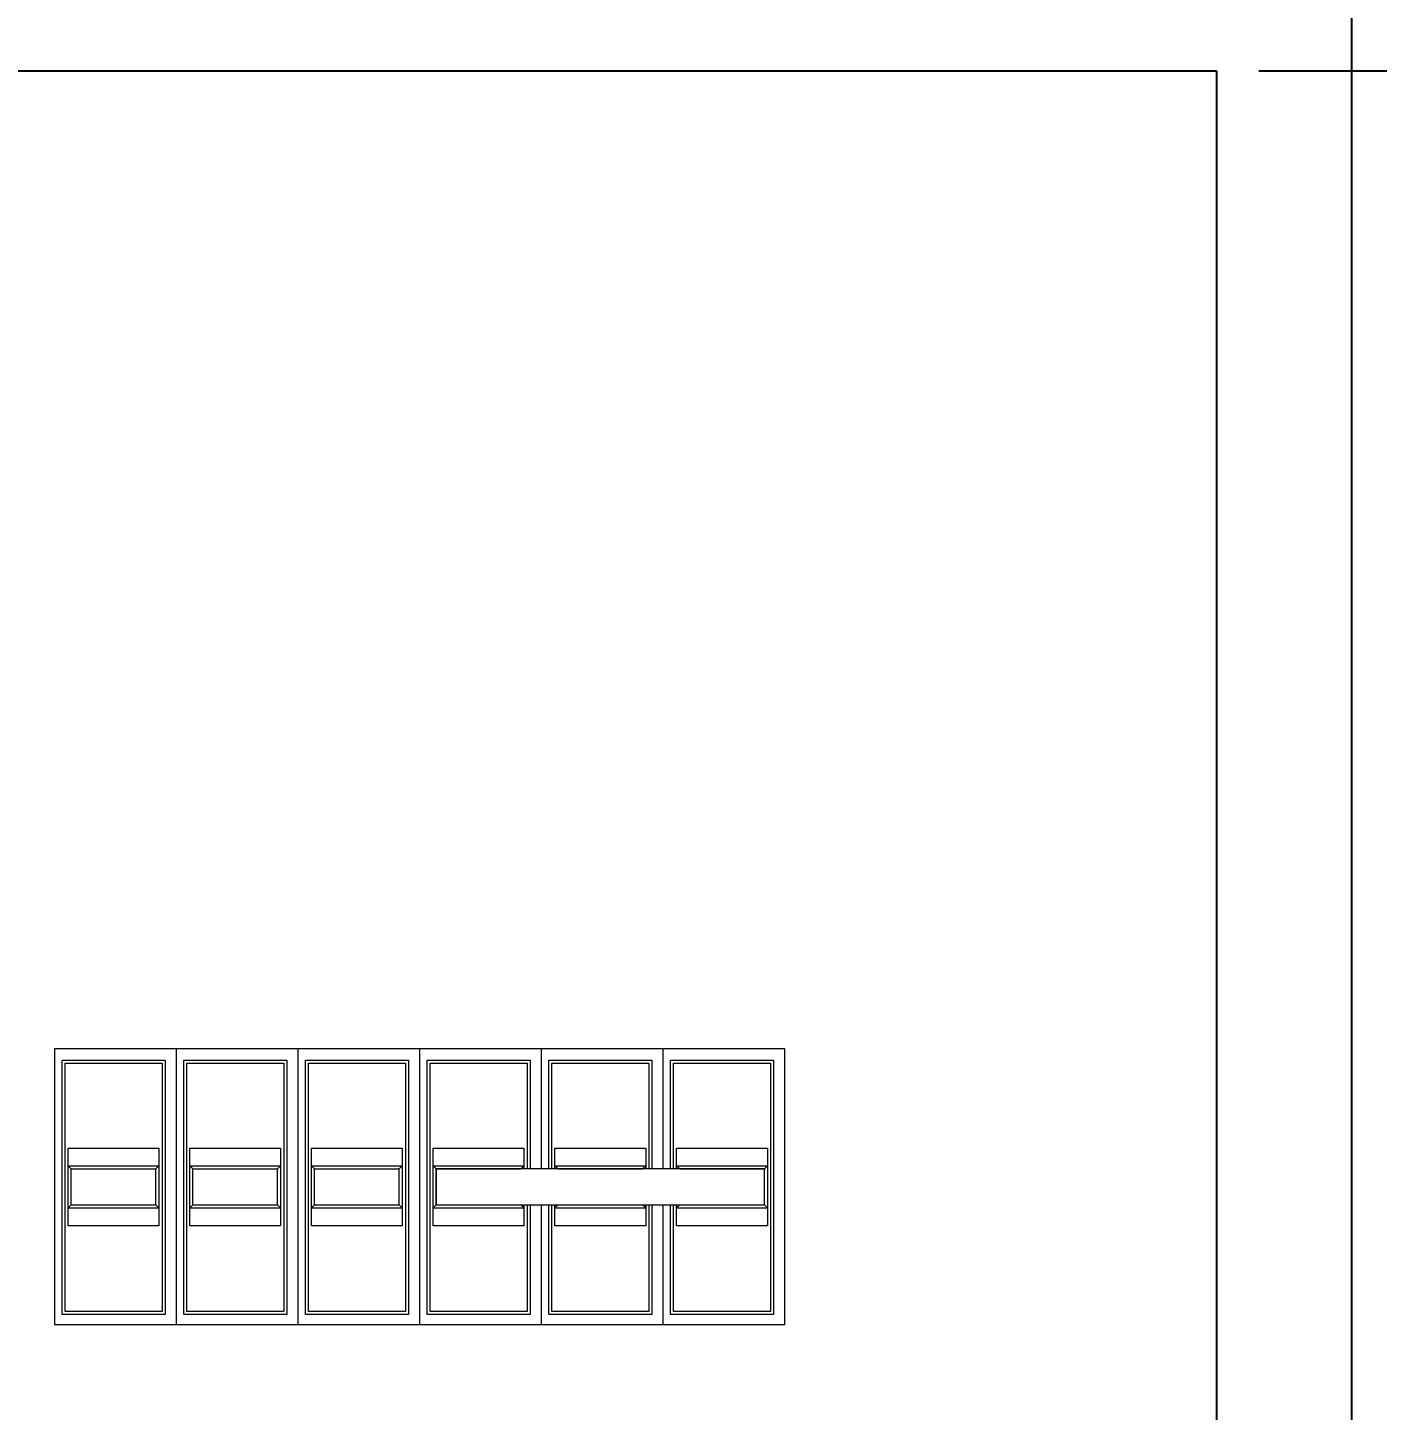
# Model space of a CAD drawing. Header units: millimetres. Extents: x 2046 to 14753, y 2361 to 29276.
# Drawn here: x 10229 to 10248.96, y 3720.82 to 3741.27 of the extents above; entities that cross this region are included whole.
import ezdxf

# ---------------------------------------------------------------- set-up
doc = ezdxf.new("R2010")
doc.units = ezdxf.units.MM
doc.layers.add('HAT', color=3, linetype='Continuous')
doc.styles.get("Standard").update_dxf_attribs({"font": 'arial.ttf'})
doc.dimstyles.new('ISO-25', dxfattribs={"dimtxt": 2.5, "dimasz": 2.5, "dimexe": 1.25, "dimexo": 0.625, "dimtad": 1, "dimtxsty": 'Standard', "dimcen": 2.5, "dimadec": 0, "dimazin": 0, "dimtfac": 1, "dimtmove": 0, "dimatfit": 3, "dimfxl": 1, "dimarcsym": 0})

# ---------------------------------------------------------------- blocks, each defined once
blk = doc.blocks.new('*D236')
at = {"layer": 'Defpoints', "color": 0, "transparency": 16777216}
for p in [(10246.579, 3740.629), (10246.579, 3700.629), (10258.938, 3700.629)]:
    blk.add_point(p, dxfattribs=at)
at = {"layer": 'HAT', "color": 0, "lineweight": -2, "transparency": 16777216}
for p, q in [((10247.204, 3740.629), (10260.188, 3740.629)), ((10258.938, 3738.129), (10258.938, 3703.129)), ((10247.204, 3700.629), (10260.188, 3700.629))]:
    blk.add_line(p, q, dxfattribs=at)
at = {"layer": 'HAT', "color": 0, "transparency": 16777216}
for points in [[(10258.522, 3738.129), (10259.355, 3738.129), (10258.938, 3740.629)], [(10258.522, 3703.129), (10259.355, 3703.129), (10258.938, 3700.629)]]:
    blk.add_solid(points, dxfattribs=at)
at = {"layer": 'HAT', "transparency": 16777216, "insert": (10256.271, 3720.629), "char_height": 4, "attachment_point": 5, "rotation": 90, "bg_fill": 3, "box_fill_scale": 1.1, "bg_fill_color": 256, "bg_fill_true_color": 13158600, "bg_fill_transparency": 0}
blk.add_mtext('40', dxfattribs=at)

msp = doc.modelspace()

# ---------------------------------------------------------------- linework, layer by layer
at = {"lineweight": 9}
for p, q in [((10229.393, 3726.174), (10231.193, 3726.174)), ((10229.393, 3726.174), (10229.393, 3722.083)), ((10231.193, 3726.174), (10232.993, 3726.174)), ((10231.193, 3726.174), (10231.193, 3722.083)), ((10231.193, 3726.174), (10231.193, 3722.083)), ((10231.193, 3726.174), (10231.193, 3722.083)), ((10232.993, 3726.174), (10234.793, 3726.174)), ((10232.993, 3726.174), (10232.993, 3722.083)), ((10232.993, 3726.174), (10232.993, 3722.083)), ((10232.993, 3726.174), (10232.993, 3722.083)), ((10234.793, 3726.174), (10236.593, 3726.174)), ((10234.793, 3726.174), (10234.793, 3722.083)), ((10234.793, 3726.174), (10234.793, 3722.083)), ((10234.793, 3726.174), (10234.793, 3722.083)), ((10236.593, 3726.174), (10236.593, 3724.39)), ((10236.593, 3726.174), (10236.593, 3724.39)), ((10236.593, 3726.174), (10238.393, 3726.174)), ((10236.593, 3726.174), (10236.593, 3724.39)), ((10238.393, 3726.174), (10238.393, 3724.39)), ((10238.393, 3726.174), (10238.393, 3724.39)), ((10238.393, 3726.174), (10240.193, 3726.174)), ((10238.393, 3726.174), (10238.393, 3724.39)), ((10240.193, 3726.174), (10240.193, 3722.083)), ((10240.193, 3726.174), (10240.193, 3722.083)), ((10229.505, 3722.237), (10229.505, 3726)), ((10229.505, 3726), (10231.029, 3726)), ((10229.55, 3722.282), (10229.55, 3725.955)), ((10229.55, 3725.955), (10230.984, 3725.955)), ((10230.984, 3725.955), (10230.984, 3722.282)), ((10231.029, 3726), (10231.029, 3722.237)), ((10231.305, 3722.237), (10231.305, 3726)), ((10231.305, 3726), (10232.829, 3726)), ((10231.35, 3722.282), (10231.35, 3725.955)), ((10231.35, 3725.955), (10232.784, 3725.955)), ((10232.784, 3725.955), (10232.784, 3722.282)), ((10232.829, 3726), (10232.829, 3722.237)), ((10233.105, 3722.237), (10233.105, 3726)), ((10233.105, 3726), (10234.629, 3726)), ((10233.15, 3722.282), (10233.15, 3725.955)), ((10233.15, 3725.955), (10234.584, 3725.955)), ((10234.584, 3725.955), (10234.584, 3722.282)), ((10234.629, 3726), (10234.629, 3722.237)), ((10234.905, 3722.237), (10234.905, 3726)), ((10234.905, 3726), (10236.429, 3726)), ((10234.95, 3722.282), (10234.95, 3725.955)), ((10234.95, 3725.955), (10236.384, 3725.955)), ((10236.384, 3725.955), (10236.384, 3724.39)), ((10236.429, 3726), (10236.429, 3724.39)), ((10236.705, 3724.39), (10236.705, 3726)), ((10236.705, 3726), (10238.229, 3726)), ((10236.75, 3724.39), (10236.75, 3725.955)), ((10236.75, 3725.955), (10238.184, 3725.955)), ((10238.184, 3725.955), (10238.184, 3724.39)), ((10238.229, 3726), (10238.229, 3724.39)), ((10238.505, 3724.39), (10238.505, 3726)), ((10238.505, 3726), (10240.029, 3726)), ((10238.55, 3724.39), (10238.55, 3725.955)), ((10238.55, 3725.955), (10239.984, 3725.955)), ((10239.984, 3725.955), (10239.984, 3722.282)), ((10240.029, 3726), (10240.029, 3722.237)), ((10229.595, 3723.551), (10229.595, 3724.697)), ((10229.595, 3724.697), (10230.938, 3724.697)), ((10230.938, 3724.697), (10230.938, 3723.551)), ((10231.395, 3723.551), (10231.395, 3724.697)), ((10231.395, 3724.697), (10232.738, 3724.697)), ((10232.738, 3724.697), (10232.738, 3723.551)), ((10233.195, 3723.551), (10233.195, 3724.697)), ((10233.195, 3724.697), (10234.538, 3724.697)), ((10234.538, 3724.697), (10234.538, 3723.551)), ((10234.995, 3723.551), (10234.995, 3724.697)), ((10234.995, 3724.697), (10236.338, 3724.697)), ((10236.338, 3724.697), (10236.338, 3724.39)), ((10236.795, 3724.697), (10238.138, 3724.697)), ((10236.795, 3724.39), (10236.795, 3724.697)), ((10238.138, 3724.697), (10238.138, 3724.39)), ((10238.595, 3724.39), (10238.595, 3724.697)), ((10238.595, 3724.697), (10239.938, 3724.697)), ((10239.938, 3724.697), (10239.938, 3723.551)), ((10229.595, 3724.435), (10230.938, 3724.435)), ((10229.641, 3724.39), (10229.595, 3724.435)), ((10229.641, 3724.39), (10230.893, 3724.39)), ((10229.641, 3723.858), (10229.641, 3724.39)), ((10230.893, 3724.39), (10230.938, 3724.435)), ((10230.893, 3723.858), (10230.893, 3724.39)), ((10231.395, 3724.435), (10232.738, 3724.435)), ((10231.441, 3724.39), (10231.395, 3724.435)), ((10231.441, 3724.39), (10232.693, 3724.39)), ((10231.441, 3723.858), (10231.441, 3724.39)), ((10232.693, 3724.39), (10232.738, 3724.435)), ((10232.693, 3723.858), (10232.693, 3724.39)), ((10233.195, 3724.435), (10234.538, 3724.435)), ((10233.241, 3724.39), (10233.195, 3724.435)), ((10233.241, 3724.39), (10234.493, 3724.39)), ((10233.241, 3723.858), (10233.241, 3724.39)), ((10234.493, 3724.39), (10234.538, 3724.435)), ((10234.493, 3723.858), (10234.493, 3724.39)), ((10234.995, 3724.435), (10236.338, 3724.435)), ((10235.041, 3724.39), (10234.995, 3724.435)), ((10235.041, 3724.39), (10236.293, 3724.39)), ((10235.041, 3723.858), (10235.041, 3724.39)), ((10236.293, 3724.39), (10236.338, 3724.435)), ((10236.795, 3724.435), (10238.138, 3724.435)), ((10236.841, 3724.39), (10236.795, 3724.435)), ((10236.841, 3724.39), (10238.093, 3724.39)), ((10238.093, 3724.39), (10238.138, 3724.435)), ((10238.595, 3724.435), (10239.938, 3724.435)), ((10238.641, 3724.39), (10238.595, 3724.435)), ((10238.641, 3724.39), (10239.893, 3724.39)), ((10239.893, 3724.39), (10239.938, 3724.435)), ((10239.893, 3723.858), (10239.893, 3724.39)), ((10229.641, 3723.858), (10229.595, 3723.813)), ((10229.595, 3723.813), (10230.938, 3723.813)), ((10229.641, 3723.858), (10230.893, 3723.858)), ((10230.893, 3723.858), (10230.938, 3723.813)), ((10231.441, 3723.858), (10231.395, 3723.813)), ((10231.395, 3723.813), (10232.738, 3723.813)), ((10231.441, 3723.858), (10232.693, 3723.858)), ((10232.693, 3723.858), (10232.738, 3723.813)), ((10233.241, 3723.858), (10233.195, 3723.813)), ((10233.195, 3723.813), (10234.538, 3723.813)), ((10233.241, 3723.858), (10234.493, 3723.858)), ((10234.493, 3723.858), (10234.538, 3723.813)), ((10235.041, 3723.858), (10234.995, 3723.813)), ((10234.995, 3723.813), (10236.338, 3723.813)), ((10235.041, 3723.858), (10236.293, 3723.858)), ((10236.293, 3723.858), (10236.338, 3723.813)), ((10236.338, 3723.858), (10236.338, 3723.551)), ((10236.384, 3723.858), (10236.384, 3722.282)), ((10236.429, 3723.858), (10236.429, 3722.237)), ((10236.593, 3723.858), (10236.593, 3722.083)), ((10236.593, 3723.858), (10236.593, 3722.083)), ((10236.593, 3723.858), (10236.593, 3722.083)), ((10236.705, 3722.237), (10236.705, 3723.858)), ((10236.75, 3722.282), (10236.75, 3723.858)), ((10236.795, 3723.551), (10236.795, 3723.858)), ((10236.841, 3723.858), (10236.795, 3723.813)), ((10236.795, 3723.813), (10238.138, 3723.813)), ((10236.841, 3723.858), (10238.093, 3723.858)), ((10238.093, 3723.858), (10238.138, 3723.813)), ((10238.138, 3723.858), (10238.138, 3723.551)), ((10238.184, 3723.858), (10238.184, 3722.282)), ((10238.229, 3723.858), (10238.229, 3722.237)), ((10238.393, 3723.858), (10238.393, 3722.083)), ((10238.393, 3723.858), (10238.393, 3722.083)), ((10238.393, 3723.858), (10238.393, 3722.083)), ((10238.505, 3722.237), (10238.505, 3723.858)), ((10238.55, 3722.282), (10238.55, 3723.858)), ((10238.595, 3723.551), (10238.595, 3723.858)), ((10238.641, 3723.858), (10238.595, 3723.813)), ((10238.595, 3723.813), (10239.938, 3723.813)), ((10238.641, 3723.858), (10239.893, 3723.858)), ((10239.893, 3723.858), (10239.938, 3723.813)), ((10230.938, 3723.551), (10229.595, 3723.551)), ((10232.738, 3723.551), (10231.395, 3723.551)), ((10234.538, 3723.551), (10233.195, 3723.551)), ((10236.338, 3723.551), (10234.995, 3723.551)), ((10238.138, 3723.551), (10236.795, 3723.551)), ((10239.938, 3723.551), (10238.595, 3723.551)), ((10231.029, 3722.237), (10229.505, 3722.237)), ((10230.984, 3722.282), (10229.55, 3722.282)), ((10232.829, 3722.237), (10231.305, 3722.237)), ((10232.784, 3722.282), (10231.35, 3722.282)), ((10234.629, 3722.237), (10233.105, 3722.237)), ((10234.584, 3722.282), (10233.15, 3722.282)), ((10236.429, 3722.237), (10234.905, 3722.237)), ((10236.384, 3722.282), (10234.95, 3722.282)), ((10238.229, 3722.237), (10236.705, 3722.237)), ((10238.184, 3722.282), (10236.75, 3722.282)), ((10240.029, 3722.237), (10238.505, 3722.237)), ((10239.984, 3722.282), (10238.55, 3722.282)), ((10231.193, 3722.083), (10229.393, 3722.083)), ((10232.993, 3722.083), (10231.193, 3722.083)), ((10234.793, 3722.083), (10232.993, 3722.083)), ((10236.593, 3722.083), (10234.793, 3722.083)), ((10238.393, 3722.083), (10236.593, 3722.083)), ((10240.193, 3722.083), (10238.393, 3722.083))]:
    msp.add_line(p, q, dxfattribs=at)
msp.add_lwpolyline([(10239.893, 3724.39), (10235.041, 3724.39), (10235.041, 3723.858), (10239.893, 3723.858)], close=True, dxfattribs=at)
at = {"layer": 'HAT', "color": 1}
for points in [[(10178.579, 3742.629), (10248.579, 3742.629), (10248.579, 3562.629), (10178.579, 3562.629)], [(10180.579, 3740.629), (10246.579, 3740.629), (10246.579, 3564.629), (10180.579, 3564.629)]]:
    msp.add_lwpolyline(points, close=True, dxfattribs=at)

# ---------------------------------------------------------------- next in the draw order: dimensions: what is measured, and where the dimension line sits
at = {"layer": 'HAT', "color": 4}
dim = msp.add_linear_dim(base=(10258.938, 3700.629), p1=(10246.579, 3740.629), p2=(10246.579, 3700.629), angle=90, dimstyle='ISO-25', override={"dimtxt": 4, "dimcen": -2.5, "dimclrt": 256, "dimtfill": 1}, dxfattribs=at)
dim.commit()
dim.dimension.update_dxf_attribs({"geometry": '*D236', "text_midpoint": (10256.271, 3720.629)})

doc.saveas('drawing.dxf')
